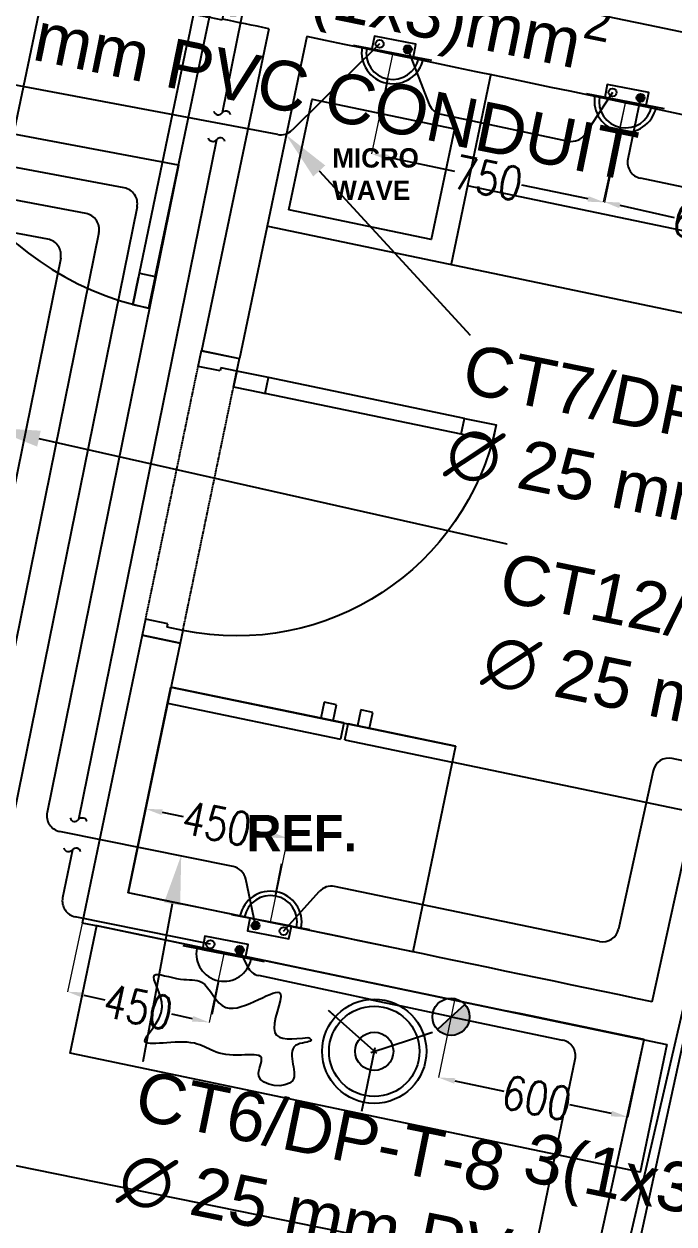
# Model space of a CAD drawing. Extents: x -678889171 to 586587, y -792238163 to 335485.
# Drawn here: x 64456 to 66468, y 28510 to 32226 of the extents above; entities that cross this region are included whole.
import ezdxf
from ezdxf import colors
from ezdxf.entities.mleader import LeaderData, LeaderLine
from ezdxf.math import Vec2, Vec3

# ---------------------------------------------------------------- set-up
doc = ezdxf.new("R2010")
doc.units = 0
doc.header["$MEASUREMENT"] = 0
doc.set_wipeout_variables(frame=1)
doc.linetypes.add('XR-Typ27 7th to11Th$0$XR-A-TYP-7-8-9-10$0$XR-A-TYP-2-3-4-6-7-8-9-10$0$HIDDEN', pattern=[0.375, 0.25, -0.125])
doc.layers.get('0').update_dxf_attribs({"color": 8})
doc.layers.get('Defpoints').update_dxf_attribs({"color": 252})
for name, color, linetype in [('1', 8, 'Continuous'), ('9TH-FURN$0$XR-A-TYP-7-8-9-10$0$I-EQPM', 252, 'Continuous'), ('9TH-FURN$0$XR-A-TYP-7-8-9-10$0$I-WIPEOUT', 252, 'Continuous'), ('9TH-FURN$0$XR-A-TYP-7-8-9-10$0$TYPICAL TYPES$0$XREF_1BR$0$I-FURN', 252, 'Continuous'), ('E-CUT-LINE', 1, 'Continuous'), ('E-POW-BLOCK', 4, 'Continuous'), ('E-TEXT', 3, 'Continuous'), ('loop line emped', 1, 'Continuous'), ('XR-A-9TH-FLOOR$0$A-WALL', 252, 'Continuous'), ('XR-Typ27 7th to11Th$0$XR-A-CORE$0$A-WALL', 252, 'Continuous'), ('XR-Typ27 7th to11Th$0$XR-A-TYP-7-8-9-10$0$A-ANNO-NOTE', 252, 'Continuous'), ('XR-Typ27 7th to11Th$0$XR-A-TYP-7-8-9-10$0$A-EQPM', 252, 'Continuous'), ('XR-Typ27 7th to11Th$0$XR-A-TYP-7-8-9-10$0$A-WALL', 252, 'Continuous'), ('XR-Typ27 7th to11Th$0$XR-A-TYP-7-8-9-10$0$XR-A-TYP-2-3-4-6-7-8-9-10$0$A-DOOR', 252, 'Continuous'), ('XR-Typ27 7th to11Th$0$XR-A-TYP-7-8-9-10$0$XR-A-TYP-2-3-4-6-7-8-9-10$0$A-FLOR-OVHD', 252, 'XR-Typ27 7th to11Th$0$XR-A-TYP-7-8-9-10$0$XR-A-TYP-2-3-4-6-7-8-9-10$0$HIDDEN')]:
    doc.layers.add(name, color=color, linetype=linetype)
doc.styles.get("Standard").update_dxf_attribs({"font": 'arial.ttf'})
doc.styles.add('Work$0$E-M.MODUL', font='romans.shx', dxfattribs={"width": 0.8})
doc.styles.add('XR-Typ27 7th to11Th$0$XR-A-TYP-7-8-9-10$0$TYPICAL TYPES$0$XREF_1BR$0$KZT', font='')
doc.styles.get('XR-Typ27 7th to11Th$0$XR-A-TYP-7-8-9-10$0$TYPICAL TYPES$0$XREF_1BR$0$KZT').set_extended_font_data('AvantGarde LT Medium', bold=True)
doc.dimstyles.new('Work$0$S-DIM', dxfattribs={"dimscale": 500, "dimtxt": 0.2065, "dimasz": 0.104, "dimexe": 0, "dimexo": 0, "dimgap": 0, "dimtad": 0, "dimdec": 0, "dimzin": 0, "dimdsep": 46, "dimtxsty": 'Work$0$E-M.MODUL', "dimcen": 0.25, "dimclrd": 5, "dimclre": 5, "dimclrt": 1, "dimadec": 0, "dimazin": 0, "dimtfac": 1, "dimtdec": 0, "dimtofl": 0, "dimtmove": 0, "dimatfit": 3, "dimfxl": 1, "dimtolj": 1, "dimtzin": 0, "dimlwe": 13, "dimarcsym": 0})

# ---------------------------------------------------------------- blocks, each defined once
blk = doc.blocks.new('POWER OUTLET')
h = blk.add_hatch(color=3)
h.dxf.hatch_style = 1
h.paths.add_polyline_path([(-33.35452180699924, 31.98717332019851), (-34.06205133726363, 32.74224302445008, 0.207370734747003), (-34.38928182481724, 31.98717332019851, 0.6487759016068458), (-32.66350035819608, 31.21696708043626)])
at = {"color": 3}
for points in [[(-33.35452180699924, 31.98717332019851), (-34.06205133726363, 32.74224302445008)], [(-33.35452180699924, 31.98717332019851), (-32.66350035819608, 31.21696708043626)]]:
    blk.add_lwpolyline(points, dxfattribs=at)
blk.add_circle((-33.35452180699924, 31.98717332019851), 1.034760017818, dxfattribs=at)
blk = doc.blocks.new('SO1 WP')
at = {"layer": 'E-POW-BLOCK'}
h = blk.add_hatch(color=3, dxfattribs=at)
h.dxf.hatch_style = 1
edge = h.paths.add_edge_path()
edge.add_arc((-0.1064295025979398, -0.0481463273482458), 0.03025259035537483, 0, 360)
at = {"layer": 'E-POW-BLOCK', "color": 3}
for p, q in [((1.4210854715202e-14, 0.2000001000000591), (0, 0.4500002250000605)), ((-0.3000001499999954, 7.105427357601002e-14), (0.3000001499999954, 1.598721155460225e-14))]:
    blk.add_line(p, q, dxfattribs=at)
blk.add_lwpolyline([(0.1593095883453804, 4.352074256530614e-14), (-0.1593095883453804, 4.352074256530614e-14), (-0.1593095883453804, -0.09876317676643558), (0.1593095883453804, -0.09876317676643558)], close=True, dxfattribs=at)
for centre in [(-0.1064295025979398, -0.0481463273482458), (0.1096454942411166, -0.0481463273482458)]:
    blk.add_circle(centre, 0.03025259035537483, dxfattribs=at)
for centre, radius, start, end in [((0, -0.002806461197749854), 0.2353418572437975, 0.6832706906615592, 179.3167293093385), ((0, 1.598721155460225e-14), 0.2000001000000002, 0, 180)]:
    blk.add_arc(centre, radius, start, end, dxfattribs=at)
blk = doc.blocks.new('SO1')
at = {"layer": 'E-POW-BLOCK'}
h = blk.add_hatch(color=3, dxfattribs=at)
h.dxf.hatch_style = 1
edge = h.paths.add_edge_path()
edge.add_arc((-0.1064295025979398, -0.04814632734824666), 0.03025259035537483, 0, 360)
at = {"layer": 'E-POW-BLOCK', "color": 3}
for p, q in [((1.42e-14, 0.2000001000000597), (0, 0.4500002250000599)), ((-0.3000001499999971, 7.11e-14), (0.3000001499999971, 1.42e-14))]:
    blk.add_line(p, q, dxfattribs=at)
blk.add_lwpolyline([(0.1593095883453804, 4.265338082731773e-14), (-0.1593095883453804, 4.265338082731773e-14), (-0.1593095883453804, -0.09876317676643645), (0.1593095883453804, -0.09876317676643645)], close=True, dxfattribs=at)
for centre in [(-0.1064295025979398, -0.04814632734824666), (0.1096454942411166, -0.04814632734824666)]:
    blk.add_circle(centre, 0.03025259035537483, dxfattribs=at)
blk.add_arc((0, 1.42e-14), 0.2000001000000001, 0, 179.9999999999979, dxfattribs=at)
blk = doc.blocks.new('*D3209')
at = {"layer": '1', "color": 5, "lineweight": 13, "transparency": 16777216}
for p, q in [((66317.88284339165, 31985.99446648142), (66249.08406779877, 31675.51116638602)), ((66960.65590147229, 31843.56490789825), (66891.85712587941, 31533.08160780284))]:
    blk.add_line(p, q, dxfattribs=at)
at = {"layer": '1', "color": 5, "lineweight": -2, "transparency": 16777216}
for p, q in [((66299.85262481796, 31664.26156114006), (66468.70567517309, 31626.84607658426)), ((66841.08856886023, 31544.33121304881), (66672.2355185051, 31581.74669760461))]:
    blk.add_line(p, q, dxfattribs=at)
at = {"layer": '1', "color": 5, "transparency": 16777216}
for points in [[(66301.72755902562, 31672.72298730993), (66297.9776906103, 31655.8001349702), (66249.08406779877, 31675.51116638602)], [(66842.96350306789, 31552.79263921867), (66839.21363465258, 31535.86978687895), (66891.85712587941, 31533.08160780284)]]:
    blk.add_solid(points, dxfattribs=at)
at = {"layer": 'Defpoints', "color": 0, "transparency": 16777216}
for p in [(66317.88284339165, 31985.99446648142, 4.235756298781094e-06), (66960.65590147229, 31843.56490789825), (66891.85712587941, 31533.08160780284)]:
    blk.add_point(p, dxfattribs=at)
at = {"layer": '1', "color": 1, "transparency": 16777216, "insert": (66570.47059683909, 31604.29638709444), "char_height": 103.25, "attachment_point": 5, "rotation": 347.505930331485, "style": 'Work$0$E-M.MODUL'}
blk.add_mtext('\\A1;650', dxfattribs=at)
blk = doc.blocks.new('*D3210')
at = {"layer": '1', "color": 5, "lineweight": 13, "transparency": 16777216}
for p, q in [((65597.24251486515, 32136.0850527861), (65532.13672095034, 31823.48809470291)), ((66317.88284339166, 31985.99446648145), (66252.77704947683, 31673.39750839826))]:
    blk.add_line(p, q, dxfattribs=at)
at = {"layer": '1', "color": 5, "lineweight": -2, "transparency": 16777216}
for p, q in [((65583.04430660309, 31812.8853722691), (65788.48793143817, 31770.09682313656)), ((66201.86946382408, 31684.00023083207), (65996.425838989, 31726.78877996461))]:
    blk.add_line(p, q, dxfattribs=at)
at = {"layer": '1', "color": 5, "transparency": 16777216}
for points in [[(65584.81142700872, 31821.36996987789), (65581.27718619745, 31804.40077466031), (65532.13672095034, 31823.48809470291)], [(66203.63658422972, 31692.48482844086), (66200.10234341846, 31675.51563322328), (66252.77704947683, 31673.39750839826)]]:
    blk.add_solid(points, dxfattribs=at)
at = {"layer": 'Defpoints', "color": 0, "transparency": 16777216}
for p in [(65597.24251486515, 32136.0850527861, 4.235756298786664e-06), (66317.88284339166, 31985.99446648145), (66252.77704947683, 31673.39750839826)]:
    blk.add_point(p, dxfattribs=at)
at = {"layer": '1', "color": 1, "transparency": 16777216, "insert": (65892.45688521359, 31748.44280155058), "char_height": 103.25, "attachment_point": 5, "rotation": 348.2349736239125, "style": 'Work$0$E-M.MODUL'}
blk.add_mtext('\\A1;750', dxfattribs=at)
blk = doc.blocks.new('*D3214')
at = {"layer": '1', "color": 5, "lineweight": 13, "transparency": 16777216}
for p, q in [((64778.75469965077, 29536.37836086681), (64832.46103805449, 29795.63828138332)), ((65219.38517095302, 29445.10066103721), (65273.09150935675, 29704.36058155372))]:
    blk.add_line(p, q, dxfattribs=at)
at = {"layer": '1', "color": 5, "lineweight": -2, "transparency": 16777216}
for p, q in [((64883.37999270512, 29785.09029307806), (64948.78410093838, 29771.54166912271)), ((65222.17255470612, 29714.90856985898), (65156.76844647284, 29728.45719381432))]:
    blk.add_line(p, q, dxfattribs=at)
at = {"layer": '1', "color": 5, "transparency": 16777216}
for points in [[(64885.13799075599, 29793.57678551983), (64881.62199465423, 29776.60380063629), (64832.46103805449, 29795.63828138332)], [(65223.930552757, 29723.39506230075), (65220.41455665524, 29706.42207741721), (65273.09150935675, 29704.36058155372)]]:
    blk.add_solid(points, dxfattribs=at)
at = {"layer": 'Defpoints', "color": 0, "transparency": 16777216}
for p in [(64832.46103805449, 29795.63828138332), (64778.75469965077, 29536.37836086681, 5.49948062883894e-05), (65219.38517095302, 29445.10066103721, 8.736677958560617e-05)]:
    blk.add_point(p, dxfattribs=at)
at = {"layer": '1', "color": 1, "transparency": 16777216, "insert": (65052.77627370562, 29749.99943146852), "char_height": 103.25, "attachment_point": 5, "rotation": 348.29656924033867, "style": 'Work$0$E-M.MODUL'}
blk.add_mtext('\\A1;450', dxfattribs=at)
blk = doc.blocks.new('*D3215')
at = {"layer": '1', "color": 5, "lineweight": 13, "transparency": 16777216}
for p, q in [((64636.50796746448, 29442.01668063891), (64590.47679008477, 29229.42913668707)), ((65074.96735681748, 29347.07790130159), (65028.93617943777, 29134.49035734975))]:
    blk.add_line(p, q, dxfattribs=at)
at = {"layer": '1', "color": 5, "lineweight": -2, "transparency": 16777216}
for p, q in [((64641.29905030924, 29218.42468914634), (64705.91179176438, 29204.43421488043)), ((64978.1139192133, 29145.49480489047), (64913.50117775816, 29159.48527915638))]:
    blk.add_line(p, q, dxfattribs=at)
at = {"layer": '1', "color": 5, "transparency": 16777216}
for points in [[(64643.13312489936, 29226.89506585042), (64639.46497571911, 29209.95431244226), (64590.47679008477, 29229.42913668707)], [(64979.94799380342, 29153.96518159455), (64976.27984462318, 29137.0244281864), (65028.93617943777, 29134.49035734975)]]:
    blk.add_solid(points, dxfattribs=at)
at = {"layer": 'Defpoints', "color": 0, "transparency": 16777216}
for p in [(64636.50796746448, 29442.01668063891), (65074.96735681748, 29347.07790130159, 8.736677959366462e-05), (64590.47679008477, 29229.42913668707)]:
    blk.add_point(p, dxfattribs=at)
at = {"layer": '1', "color": 1, "transparency": 16777216, "insert": (64809.70648476127, 29181.95974701841), "char_height": 103.25, "attachment_point": 5, "rotation": 347.7824607294044, "style": 'Work$0$E-M.MODUL'}
blk.add_mtext('\\A1;450', dxfattribs=at)
blk = doc.blocks.new('*D3216')
at = {"layer": '1', "color": 5, "lineweight": 13, "transparency": 16777216}
for p, q in [((65788.51519692333, 29203.36594363296), (65738.4989876193, 28963.65368152526)), ((66375.01784281203, 29080.99156513349), (66325.00163350801, 28841.27930302579))]:
    blk.add_line(p, q, dxfattribs=at)
at = {"layer": '1', "color": 5, "lineweight": -2, "transparency": 16777216}
for p, q in [((65789.40273812371, 28953.03256178277), (65941.15104744237, 28921.37012143167)), ((66274.09788300359, 28851.90042276827), (66145.22287799019, 28878.79032472044))]:
    blk.add_line(p, q, dxfattribs=at)
at = {"layer": '1', "color": 5, "transparency": 16777216}
for points in [[(65791.17292474746, 28961.51652020017), (65787.63255149996, 28944.54860336537), (65738.4989876193, 28963.65368152526)], [(66275.86806962734, 28860.38438118567), (66272.32769637984, 28843.41646435087), (66325.00163350801, 28841.27930302579)]]:
    blk.add_solid(points, dxfattribs=at)
at = {"layer": 'Defpoints', "color": 0, "transparency": 16777216}
for p in [(65788.51519692333, 29203.36594363296, -8.450239985238403e-07), (66375.01784281203, 29080.99156513349, -8.450239985238403e-07), (65738.4989876193, 28963.65368152526)]:
    blk.add_point(p, dxfattribs=at)
at = {"layer": '1', "color": 1, "transparency": 16777216, "insert": (66043.18696271628, 28900.08022307605), "char_height": 103.25, "attachment_point": 5, "rotation": 348.21426692915605, "style": 'Work$0$E-M.MODUL'}
blk.add_mtext('\\A1;600', dxfattribs=at)
blk = doc.blocks.new('*D3290')
at = {"layer": '1', "color": 5, "lineweight": 13, "transparency": 16777216}
for p, q in [((64407.81806283946, 32376.31609233573), (64520.49686341049, 32352.80603544992)), ((63959.36023258291, 30226.95121987177), (64072.03903315394, 30203.44116298596))]:
    blk.add_line(p, q, dxfattribs=at)
at = {"layer": '1', "color": 5, "lineweight": -2, "transparency": 16777216}
for p, q in [((64509.87595596911, 32301.90224064912), (64234.05133087054, 30979.93232475255)), ((64082.65994059532, 30254.34495778676), (64174.60148229482, 30695.00159641885))]:
    blk.add_line(p, q, dxfattribs=at)
at = {"layer": '1', "color": 5, "transparency": 16777216}
for points in [[(64501.39199016898, 32303.67239188935), (64518.35992176924, 32300.13208940889), (64520.49686341049, 32352.80603544992)], [(64074.17597479519, 30256.11510902699), (64091.14390639545, 30252.57480654653), (64072.03903315394, 30203.44116298596)]]:
    blk.add_solid(points, dxfattribs=at)
at = {"layer": 'Defpoints', "color": 0, "transparency": 16777216}
for p in [(64407.81806283946, 32376.31609233573, -1.333744326774513e-09), (64520.49686341049, 32352.80603544992), (63959.36023258291, 30226.95121987177)]:
    blk.add_point(p, dxfattribs=at)
at = {"layer": '1', "color": 1, "transparency": 16777216, "insert": (64204.32640658268, 30837.46696058571), "char_height": 103.25, "attachment_point": 5, "rotation": 78.2145058889996, "style": 'Work$0$E-M.MODUL'}
blk.add_mtext('\\A1;2196', dxfattribs=at)
blk = doc.blocks.new('CW_0.000')
blk.add_lwpolyline([(0, -25.98557292037257, 0.66), (0, 0, -0.66), (0, 25.98557292037257, 0.97)], format="xyb")
blk = doc.blocks.new('*D3307')
at = {"layer": '1', "color": 5, "lineweight": 13, "transparency": 16777216}
for p, q in [((65120.33682887237, 32485.68442725734), (65152.4893449503, 32639.37665279568)), ((68861.2603340189, 31703.08073520834), (68893.41285009682, 31856.77296074668))]:
    blk.add_line(p, q, dxfattribs=at)
at = {"layer": '1', "color": 5, "lineweight": -2, "transparency": 16777216}
for p, q in [((65203.3874947509, 32628.72872591409), (66880.50153212009, 32277.87535085131)), ((68842.51470029622, 31867.42088762826), (67165.40066292704, 32218.27426269104))]:
    blk.add_line(p, q, dxfattribs=at)
at = {"layer": '1', "color": 5, "transparency": 16777216}
for points in [[(65205.16214923116, 32637.21175088085), (65201.61284027063, 32620.24570094732), (65152.4893449503, 32639.37665279568)], [(68844.28935477648, 31875.90391259503), (68840.74004581595, 31858.9378626615), (68893.41285009682, 31856.77296074668)]]:
    blk.add_solid(points, dxfattribs=at)
at = {"layer": 'Defpoints', "color": 0, "transparency": 16777216}
for p in [(65152.4893449503, 32639.37665279568), (65120.33682887237, 32485.68442725734), (68861.2603340189, 31703.08073520834, 0.000789818988207648)]:
    blk.add_point(p, dxfattribs=at)
at = {"layer": '1', "color": 1, "transparency": 16777216, "insert": (67022.95109752356, 32248.07480677118), "char_height": 103.25, "attachment_point": 5, "rotation": 348.1840919345609, "style": 'Work$0$E-M.MODUL'}
blk.add_mtext('\\A1;3822', dxfattribs=at)
blk = doc.blocks.new('9TH-FURN$0$XR-A-TYP-7-8-9-10$0$1X-LAMP1')
blk.add_wipeout([(1.0000000000000002, 2.220446049250313e-16), (0.992114701314478, -0.12533323356430426), (0.9685831611286312, -0.24868988716485507), (0.929776485888251, -0.36812455268467925), (0.8763066800438628, -0.48175367410171654), (0.809016994374947, -0.5877852522924738), (0.7289686274214108, -0.6845471059286894), (0.6374239897486889, -0.7705132427757897), (0.5358267949789962, -0.8443279255020153), (0.42577929156507205, -0.9048270524660196), (0.3090169943749466, -0.9510565162951536), (0.18738131458572363, -0.9822872507286884), (0.06279051952931217, -0.9980267284282713), (-0.06279051952931387, -0.9980267284282711), (-0.18738131458572527, -0.9822872507286882), (-0.3090169943749482, -0.951056516295153), (-0.42577929156507277, -0.9048270524660189), (-0.535826794978997, -0.8443279255020144), (-0.63742398974869, -0.7705132427757886), (-0.728968627421412, -0.6845471059286878), (-0.8090169943749476, -0.5877852522924725), (-0.8763066800438634, -0.48175367410171477), (-0.9297764858882513, -0.36812455268467703), (-0.968583161128631, -0.24868988716485374), (-0.9921147013144775, -0.1253332335643036), (-0.9999999999999998, 4.440892098500626e-16), (-0.9921147013144775, 0.1253332335643047), (-0.9685831611286306, 0.24868988716485596), (-0.929776485888251, 0.3681245526846788), (-0.8763066800438631, 0.48175367410171566), (-0.809016994374947, 0.5877852522924738), (-0.7289686274214108, 0.6845471059286896), (-0.6374239897486892, 0.7705132427757899), (-0.5358267949789962, 0.8443279255020153), (-0.42577929156507216, 0.90482705246602), (-0.30901699437494695, 0.9510565162951541), (-0.18738131458572416, 0.9822872507286893), (-0.06279051952931296, 0.9980267284282718), (0.06279051952931375, 0.9980267284282718), (0.18738131458572516, 0.9822872507286888), (0.30901699437494784, 0.9510565162951541), (0.42577929156507305, 0.90482705246602), (0.535826794978997, 0.8443279255020153), (0.63742398974869, 0.7705132427757895), (0.7289686274214118, 0.6845471059286887), (0.8090169943749477, 0.5877852522924734), (0.8763066800438638, 0.48175367410171566), (0.9297764858882516, 0.36812455268467836), (0.9685831611286314, 0.24868988716485507), (0.992114701314478, 0.1253332335643047)]).dxf.layer = '9TH-FURN$0$XR-A-TYP-7-8-9-10$0$I-WIPEOUT'
for radius in [0.9999999999999998, 0.8666666666666666, 0.8666666666666666]:
    blk.add_circle((0, 0), radius)
at = {"layer": '9TH-FURN$0$XR-A-TYP-7-8-9-10$0$I-EQPM'}
for p, q in [((0.0333333335090202, -0.0577350272233446), (-0.5900208757140746, 1.021946134262933)), ((0.0333333335090202, -0.0577350272233446), (-0.5900208757140746, 1.021946134262933)), ((0.0333333335090202, 0.0577350272233304), (-0.590020875714174, -1.021946134263031)), ((0.0333333335090202, 0.0577350272233304), (-0.590020875714174, -1.021946134263031)), ((-0.0666666670180405, 0), (1.180041751428106, 0)), ((-0.0666666670180405, 0), (1.180041751428106, 0))]:
    blk.add_line(p, q, dxfattribs=at)
at = {"layer": '9TH-FURN$0$XR-A-TYP-7-8-9-10$0$I-EQPM', "const_width": 0.0333333333333333}
for points in [[(-0.4809644977131457, 0.8330549466758299), (-0.5824066106765571, 1.008757840355484)], [(-0.4809644977131457, 0.8330549466758299), (-0.5824066106765571, 1.008757840355484)], [(0.9619289954262626, 0), (1.164813221353014, 0)], [(0.9619289954262626, 0), (1.164813221353014, 0)], [(-0.4809644977130462, -0.8330549466761283), (-0.5824066106764719, -1.008757840355783)], [(-0.4809644977130462, -0.8330549466761283), (-0.5824066106764719, -1.008757840355783)]]:
    blk.add_lwpolyline(points, dxfattribs=at)
at = {"layer": '9TH-FURN$0$XR-A-TYP-7-8-9-10$0$I-EQPM'}
blk.add_circle((0, 0), 0.3666666666666666, dxfattribs=at)
blk.add_circle((0, 0), 0.3666666666666666, dxfattribs=at)
blk = doc.blocks.new('XR-Typ27 7th to11Th$0$XR-A-TYP-7-8-9-10$0$A$C30F165C2')
at = {"layer": 'XR-Typ27 7th to11Th$0$XR-A-TYP-7-8-9-10$0$A-EQPM'}
for p, q in [((0, 0), (900.0000000000146, 0)), ((0, -650.7999999999884), (0, 0)), ((900.0000000000146, 0), (899.9999999999927, -650.7999999999956)), ((338.9750000000058, -600.0000000000073), (0, -600.0000000000073)), ((0, -650.7999999999884), (0, -600.0000000000073)), ((338.9750000000058, -600.0000000000073), (338.9750000000058, -650.7999999999884)), ((899.9999999999927, -600), (352.9749999999985, -600.0000000000073)), ((352.9749999999985, -650.7999999999956), (352.9749999999985, -600.0000000000073)), ((899.9999999999927, -600), (899.9999999999927, -650.7999999999956)), ((899.9999999999927, -650.7999999999956), (0, -650.7999999999884)), ((0, -650.7999999999884), (338.9750000000058, -650.7999999999884)), ((310.0567722904671, -650.7999999999956), (271.6234744505564, -650.7999999999956)), ((271.6234744505564, -650.7999999999956), (271.6234744505564, -701.0267485376462)), ((310.0567722904598, -701.0267485376389), (310.0567722904671, -650.7999999999956)), ((352.9749999999985, -650.7999999999956), (899.9999999999927, -650.7999999999956)), ((425.3566658101554, -650.7999999999884), (386.9233679702593, -650.7999999999956)), ((386.9233679702593, -650.7999999999956), (386.9233679702593, -701.0267485376462)), ((425.3566658101554, -701.0267485376462), (425.3566658101554, -650.7999999999884)), ((271.6234744505564, -701.0267485376462), (310.0567722904598, -701.0267485376389)), ((386.9233679702593, -701.0267485376462), (425.3566658101554, -701.0267485376462))]:
    blk.add_line(p, q, dxfattribs=at)
blk = doc.blocks.new('*U1166')
for p, q in [((-199.9999999999498, 110.0000000002307), (-200.0000000000422, -139.9999999997693)), ((-149.9999999999634, 110.0000000002131), (-199.9999999999498, 110.0000000002307)), ((-150.0000000000428, -89.99999999980278), (-149.9999999999634, 110.0000000002131)), ((749.9999999996616, -90.0000000001192), (749.9999999997319, 109.9999999998967)), ((749.9999999997319, 109.9999999998967), (799.9999999997228, 109.9999999998791)), ((799.9999999997228, 109.9999999998791), (799.9999999996304, -140.0000000001208)), ((-160.0000000000558, -139.9999999997834), (-160.0000000000383, -89.99999999979926)), ((-160.0000000000383, -89.99999999979926), (-150.0000000000428, -89.99999999980278)), ((759.9999999996616, -90.00000000012272), (749.9999999996616, -90.0000000001192)), ((759.999999999644, -140.0000000001068), (759.9999999996616, -90.00000000012272)), ((-160.0000000000558, -139.9999999997834), (-200.0000000000422, -139.9999999997693)), ((759.999999999644, -140.0000000001068), (799.9999999996304, -140.0000000001208)), ((709.9999999993694, -959.99999999983), (709.9999999996315, -240.0000000000551)), ((759.9999999993512, -959.9999999998475), (759.9999999996134, -240.0000000000727))]:
    blk.add_line(p, q)
for points in [[(709.9999999996315, -240.0000000000551), (759.9999999996134, -240.0000000000727), (759.9999999996486, -140.0000000001068), (709.9999999996668, -140.0000000000892), (709.9999999996362, -227.0000000000579)], [(709.9999999993785, -959.99999999983), (759.9999999993603, -959.9999999998475), (759.9999999993252, -1059.999999999811), (709.9999999993433, -1059.999999999794), (709.9999999993739, -972.9999999998228), (709.9999999993433, -1059.999999999794)]]:
    blk.add_lwpolyline(points, close=True)
blk.add_arc((759.9999999996486, -140.0000000001068), 919.9999999997044, 179.9999999999801, 269.9999999999798)
at = {"layer": 'XR-Typ27 7th to11Th$0$XR-A-TYP-7-8-9-10$0$XR-A-TYP-2-3-4-6-7-8-9-10$0$A-FLOR-OVHD'}
for p, q in [((-159.9999999999679, 110.0000000002849), (759.9999999997365, 109.9999999999614)), ((-160.0000000000558, -139.9999999997834), (759.9999999996486, -140.0000000001068))]:
    blk.add_line(p, q, dxfattribs=at)
blk = doc.blocks.new('*U1168')
for p, q in [((0, -19.99999999990781), (-3.763034328585491e-11, -139.9999999998396)), ((49.99999999999091, -19.99999999992539), (0, -19.99999999990781)), ((49.99999999996624, -89.9999999998731), (49.99999999999091, -19.99999999992539)), ((849.9999999996706, -90.00000000015436), (849.9999999996862, -20.00000000020666)), ((849.9999999996862, -20.00000000020666), (899.9999999996726, -20.00000000022424)), ((899.9999999996726, -20.00000000022424), (899.999999999635, -140.000000000156)), ((39.99999999994873, -139.9999999998537), (39.99999999996624, -89.99999999986957)), ((39.99999999996624, -89.99999999986957), (49.99999999996624, -89.9999999998731)), ((859.9999999996661, -90.00000000015788), (849.9999999996706, -90.00000000015436)), ((859.9999999996486, -140.000000000142), (859.9999999996661, -90.00000000015788)), ((39.99999999994873, -139.9999999998537), (-3.763034328585491e-11, -139.9999999998396)), ((859.9999999996486, -140.000000000142), (899.999999999635, -140.000000000156)), ((39.99999999970009, -859.9999999995945), (39.99999999990905, -239.9999999998196)), ((89.9999999996819, -859.999999999612), (89.99999999989086, -239.9999999998371))]:
    blk.add_line(p, q)
for points in [[(89.99999999989086, -239.9999999998371), (39.99999999990905, -239.9999999998196), (39.99999999994418, -139.9999999998537), (89.99999999992599, -139.9999999998712), (89.99999999989541, -226.9999999998399)], [(89.99999999967281, -859.999999999612), (39.999999999691, -859.9999999995945), (39.99999999965587, -959.9999999995581), (89.99999999963768, -959.9999999995756), (89.99999999966826, -872.9999999996047), (89.99999999963768, -959.9999999995756)]]:
    blk.add_lwpolyline(points, close=True)
blk.add_arc((39.99999999994418, -139.9999999998537), 819.9999999997044, 269.9999999999804, 359.99999999998)
at = {"layer": 'XR-Typ27 7th to11Th$0$XR-A-TYP-7-8-9-10$0$XR-A-TYP-2-3-4-6-7-8-9-10$0$A-FLOR-OVHD'}
for p, q in [((849.9999999996953, -20.00000000020666), (49.99999999999091, -19.99999999992539)), ((859.9999999996486, -140.000000000142), (39.99999999994418, -139.9999999998537))]:
    blk.add_line(p, q, dxfattribs=at)
blk = doc.blocks.new('XR-Typ27 7th to11Th')
at = {"layer": 'XR-Typ27 7th to11Th$0$XR-A-CORE$0$A-WALL'}
for radius, start, end in [(600861.735798759, 77.86122921007077, 78.32617557313368), (600611.735798759, 78.31215293105723, 78.32621915009445), (600611.735798759, 77.93764345815403, 78.3007052668013)]:
    blk.add_arc((-53657.54187121046, -569469.5537313633), radius, start, end, dxfattribs=at)
at = {"layer": 'XR-Typ27 7th to11Th$0$XR-A-TYP-7-8-9-10$0$A-EQPM'}
for p, q in [((71085.33043502395, 17434.05172794544), (68012.12547128758, 18076.43846694265)), ((69329.10117752562, 16262.30671861849), (68582.02876713814, 16418.46597749206))]:
    blk.add_line(p, q, dxfattribs=at)
for points in [[(68701.49672280687, 18549.614663909), (68578.3375428954, 17960.41600824485)], [(71022.03520461789, 15905.67895395274), (71381.92442894056, 17627.40401993161), (68629.01116618418, 18202.84073647723)]]:
    blk.add_lwpolyline(points, dxfattribs=at)
at = {"layer": 'XR-Typ27 7th to11Th$0$XR-A-TYP-7-8-9-10$0$A-EQPM', "elevation": 4.497525128537017e-08}
blk.add_lwpolyline([(68076.69191597264, 18127.9470091816), (68148.30407005358, 18470.5425424097), (68588.78404134687, 18378.46977287708), (68517.17188726594, 18035.87423964893)], close=True, dxfattribs=at)
at = {"layer": 'XR-Typ27 7th to11Th$0$XR-A-TYP-7-8-9-10$0$A-WALL'}
for p, q in [((68131.64812205154, 18664.65746535267), (67923.88413575331, 17667.92224225754)), ((67622.63692747545, 16810.76570904678), (67436.94261651374, 15919.90069502963)), ((67740.11201184696, 16786.27888500017), (67622.63692747545, 16810.76570904678)), ((67740.11201184696, 16786.27888500017), (67578.95585071726, 16013.13518985772)), ((69201.06105532392, 15676.11615915736, -8.090632589753677e-07), (69329.10117752562, 16262.30671861849)), ((69165.08994145393, 14949.09957841852), (69420.95780012217, 16120.50835749289)), ((69022.02094740677, 14856.43855169088), (69175.45249186123, 15558.8755795242, -8.450239985238403e-07))]:
    blk.add_line(p, q, dxfattribs=at)
blk.add_lwpolyline([(68014.1368100493, 18688.97913718455), (67806.28807931092, 17691.82870503723), (67923.7631636823, 17667.34188098997)], dxfattribs=at)
for centre, radius, start, end in [((-58054.45923305434, -592744.8320237035, -8.090632589753677e-07), 621586.6935766863, 78.18648717121678, 78.3392005085654), ((-58060.48107127726, -592777.053711256, -8.450239985238403e-07), 621499.4655313556, 78.18664999708629, 78.35034189431629)]:
    blk.add_arc(centre, radius, start, end, dxfattribs=at)
at = {"layer": 'XR-Typ27 7th to11Th$0$XR-A-TYP-7-8-9-10$0$A-EQPM', "rotation": 168.2965692403441}
blk.add_blockref('XR-Typ27 7th to11Th$0$XR-A-TYP-7-8-9-10$0$A$C30F165C2', (68460.24544921122, 15830.5738540587, -2.185411851918923e-08), dxfattribs=at)
at = {"layer": 'XR-Typ27 7th to11Th$0$XR-A-TYP-7-8-9-10$0$XR-A-TYP-2-3-4-6-7-8-9-10$0$A-DOOR', "extrusion": (1.043476122816396e-12, 5.182911164383523e-12, -1), "xscale": -0.9999999999999997, "zscale": -0.9999999999999997, "rotation": 11.78549411097916}
blk.add_blockref('*U1166', (-67114.87729730258, 19016.6974542814, 1.691835955165142e-07), dxfattribs=at)
at = {"layer": 'XR-Typ27 7th to11Th$0$XR-A-TYP-7-8-9-10$0$XR-A-TYP-2-3-4-6-7-8-9-10$0$A-DOOR', "extrusion": (2.809508158200913e-11, 1.468535327735886e-10, -1), "zscale": -0.9999999999999996, "rotation": 281.7318384405383}
blk.add_blockref('*U1168', (-67786.24518491633, 17696.59022362898, 4.655025363441204e-06), dxfattribs=at)
at = {"layer": 'XR-Typ27 7th to11Th$0$XR-A-TYP-7-8-9-10$0$A-ANNO-NOTE', "style": 'XR-Typ27 7th to11Th$0$XR-A-TYP-7-8-9-10$0$TYPICAL TYPES$0$XREF_1BR$0$KZT'}
for s, insert, char_height, width, attachment_point in [('MICRO\\PWAVE', (68211.09093868341, 18238.94249914799, 4.497525128537017e-08), 60.00000000000021, 1932.75428741522, 4), ('REF.', (68116.12847992727, 16198.14553624473), 112.5000000000004, 1932.754287415221, 5)]:
    blk.add_mtext(s, dxfattribs=dict(at, insert=insert, char_height=char_height, width=width, attachment_point=attachment_point))

msp = doc.modelspace()

# ---------------------------------------------------------------- linework, layer by layer
at = {"layer": '9TH-FURN$0$XR-A-TYP-7-8-9-10$0$TYPICAL TYPES$0$XREF_1BR$0$I-FURN'}
msp.add_lwpolyline([(66446.07155576217, 29066.12606220732), (66363.46546087864, 28670.93505744384), (64599.00387256806, 29039.10410085709), (64681.60996745159, 29434.29510562051)], close=True, dxfattribs=at)
msp.add_spline([(65335.01578803419, 29087.95445081986), (65232.53891822402, 29102.90656109943), (65250.09271909043, 29223.21456661993), (65080.82002846658, 29180.40320329167), (65005.72399146484, 29258.86971661718), (64940.69066059186, 29268.35854601699), (64859.89138833735, 29280.14773933931), (64883.60483661816, 29182.01822076735), (64830.25134960758, 29077.00461550629), (64984.14286406444, 29069.57685653876), (65041.11755271105, 29046.23772412026), (65129.7996611048, 29033.29836846874), (65190.89197756273, 29024.38456133736), (65182.83450644622, 28969.16129163373), (65287.28228711848, 28953.92161132385), (65303.68503850454, 29066.3407004622), (65344.25637046786, 29080.98257806755), (65335.01578803419, 29087.95445081986)], degree=3, dxfattribs=at)

# ---------------------------------------------------------------- next in the draw order: block references
at = {"layer": '9TH-FURN$0$XR-A-TYP-7-8-9-10$0$I-EQPM', "xscale": 161.2800000000001, "yscale": 161.2800000000001, "zscale": 161.2800000000001, "rotation": 258.1935553142245}
msp.add_blockref('9TH-FURN$0$XR-A-TYP-7-8-9-10$0$1X-LAMP1', (65540.07390483753, 29044.79657417785), dxfattribs=at)

# ---------------------------------------------------------------- next in the draw order: block references
at = {"layer": 'XR-A-9TH-FLOOR$0$A-WALL'}
msp.add_blockref('XR-Typ27 7th to11Th', (-2800.434649049275, 13522.11598560929), dxfattribs=at)

# ---------------------------------------------------------------- next in the draw order: linework, layer by layer
at = {"layer": '1', "color": 4}
for p, q in [((65173.51218103254, 32464.13576049008, 0.0001813791498998935), (65069.26273443128, 31950.65082394064, 0.0001502220922936982)), ((65643.86133779646, 32147.1618200075, 4.235756298799631e-06), (65710.5514166374, 31976.75962377176, 5.44701264803063e-07)), ((66277.48892507944, 32013.94561004764, 4.235756298794427e-06), (66192.52908826558, 31884.70239912139, 1.495445012305013e-06)), ((66364.5016663229, 31997.07123370284, 4.235756298803101e-06), (66324.96503749778, 31807.24127909486, -2.794259260637671e-06)), ((65746.81870392579, 31946.05329102444), (66140.45422018369, 31863.23884980602)), ((65052.33218470818, 31867.25870500156, 0.0001451620547565747), (64624.94561599733, 29762.14858431252, 1.74289264228709e-05)), ((66873.95018521199, 31641.82905155499, -6.526584064169352e-05), (66363.71971366982, 31748.09675208854, -9.91698311935893e-06)), ((67382.38273907438, 29757.60301381825, 5.150039587495381e-09), (66462.48425043703, 29951.70352000786, 9.61742672609886e-09)), ((66403.31315141139, 29913.45053612612, 1.339053112648443e-07), (66296.30288194036, 29423.53840037739, -5.422739665536221e-07)), ((64605.86158913755, 29668.14942517347, 1.172527864712485e-05), (64575.81348772722, 29520.14626593246, 2.744795228548647e-06)), ((65259.77908926524, 29417.149517471, 8.736677958560979e-05), (65370.15606497836, 29539.6027859649, 4.281817655343856e-05)), ((66237.31229793155, 29385.24767503875, -5.422739665569831e-07), (65417.43756615088, 29555.0867682003, 3.133135101284629e-05)), ((65032.94162974911, 29376.31850901551, 8.736677959366584e-05), (64614.86561086457, 29461.19771481823, 3.22436670430748e-05)), ((65123.58575729615, 29358.49759995036, 8.736677959367278e-05), (65148.16040574454, 29306.82707686852, 5.682755406097306e-05)), ((65777.74903312224, 29151.64236527943, 8.625896714796466e-05), (65182.81460328461, 29279.41686716192, 4.533941816209364e-05)), ((65777.74903312224, 29151.64236527942, 8.625896714795772e-05), (66123.20254262406, 29079.56072350292, 1.070493151793944e-05)), ((66038.6984439751, 28429.78477353624), (66161.93544548677, 29020.40193518003))]:
    msp.add_line(p, q, dxfattribs=at)
at = {"layer": '1', "color": 4, "extrusion": (-4.965970809907908e-09, -2.360436724223052e-08, 0.9999999999999997)}
msp.add_arc((65757.1125394353, 31994.98218791063, -0.001080563156349209), 50, 201.3738176153401, 258.1191743628237, dxfattribs=at)
at = {"layer": '1', "color": 4, "extrusion": (-4.963519655356087e-09, -2.359271635775768e-08, 0.9999999999999997)}
msp.add_arc((66150.7480556932, 31912.16774669223, -0.001079299214009017), 50, 258.1191743628237, 326.6805200760651, dxfattribs=at)
at = {"layer": '1', "color": 4, "extrusion": (9.657582601616872e-08, -5.71474516154633e-08, 0.9999999999999938)}
msp.add_arc((66373.9146390866, 31797.04635367804, 0.004584891242710784), 50, 168.2349736237359, 258.2349736243568, dxfattribs=at)
at = {"layer": '1', "color": 4}
for centre, start, end in [((66452.16143897283, 29902.78072814686, -9.39961429864128e-05), 78.08524137856037, 167.6785494932177), ((66247.45459437891, 29434.20820835665, 0.0002980275957165014), 258.2965692397528, 347.6785494932176)]:
    msp.add_arc(centre, 50, start, end, dxfattribs=at)
at = {"layer": '1', "color": 4, "extrusion": (9.947652480336822e-08, 2.925396219877624e-07, 0.9999999999999523)}
msp.add_arc((65407.29526970314, 29506.12623487923, 0.01518711836042612), 50, 78.29656923975169, 137.9691208570612, dxfattribs=at)
at = {"layer": '1', "color": 4, "extrusion": (-1.24441602711723e-07, 3.648788505936211e-08, 0.9999999999999917)}
msp.add_arc((64624.81382485252, 29510.19805194429, -0.006956045227710648), 50, 168.5236005269755, 258.5236005275946, dxfattribs=at)
at = {"layer": '1', "color": 4, "extrusion": (-2.179835804310822e-07, -6.947112831126177e-07, 0.9999999999997349)}
msp.add_arc((65193.31372578623, 29328.30212490914, -0.03450418515221268), 50, 205.4358940546518, 257.8786762240742, dxfattribs=at)
at = {"layer": '1', "color": 4, "extrusion": (2.09584770063746e-07, -4.373154100918903e-08, 0.9999999999999772)}
msp.add_arc((66112.98959989256, 29030.61487791077, 0.01259742712998327), 50, 348.2138834503145, 78.21388345124035, dxfattribs=at)
at = {"layer": 'loop line emped', "color": 3}
for p, q in [((65241.30961454203, 31883.5409643261, 3.941062114490995e-06), (63624.22810360711, 32187.67796880587, 0.0002520190003053972)), ((65556.84859655294, 32164.03619635231, 4.235756298803101e-06), (65285.62772480803, 31897.04719237956, 2.722306951426223e-07)), ((64934.33199132574, 31788.64667900875, 4.764026703718318e-05), (63547.36909074979, 32049.50349980182, 0.0002646813617661614)), ((64766.29545279618, 31718.49731684426, -2.382942523715403e-05), (63479.75192737629, 31960.46749046149, 0.000286547897126066)), ((64648.10986078749, 31638.97210229211, -1.192130916760625e-05), (63412.13476400284, 31871.4314811211, 0.000318752073357853)), ((64529.92426877868, 31559.44688774002, 1.190913253290571e-05), (63344.51760062922, 31782.39547178076, 0.0003509051968530463)), ((64934.33199132574, 31788.64667900873, -3.775298927093219e-09), (64527.46615801708, 29784.61228446894)), ((64806.05394043835, 31659.4106431921, -7.404069107819211e-09), (64222.20127910338, 28783.62034852976, -7.737932461015029e-08)), ((64687.86834842959, 31579.88542863999, -1.029858358314595e-08), (64068.69738522047, 28530.13338561208, -9.033910755842711e-08)), ((64569.68275642078, 31500.36021408787, -7.44824650567022e-09), (63815.418991624, 27785.20302107555, -1.090830738237347e-07)), ((65103.33175823421, 29616.67804764067), (64566.51828115442, 29725.66373335471)), ((65172.76634802183, 29434.02389381581, 8.736677958561673e-05), (65142.3007947928, 29578.02674906539, 1.593301568812711e-05)), ((66557.37536207089, 29446.07148054861, -1.844314065973862e-09), (66305.52102563009, 28359.25913058125, -3.875042099321441e-07)), ((66246.86359775401, 28321.54650723843, -4.028027767840879e-09), (64261.25340224072, 28724.67179741553, -7.561277606622393e-08))]:
    msp.add_line(p, q, dxfattribs=at)
at = {"layer": 'loop line emped', "color": 3, "extrusion": (1.264579356860233e-07, -1.433076141345033e-07, 0.9999999999999818)}
msp.add_arc((65250.55146402508, 31932.67942399065, 0.003685068211664909), 50, 259.3483713081288, 314.5495007111031, dxfattribs=at)
at = {"layer": 'loop line emped', "color": 3, "extrusion": (-4.603169885441301e-07, 9.343077764130882e-08, 0.9999999999998898)}
msp.add_arc((64757.05360330575, 31669.35885718323, -0.02687337163730124), 50, 348.5236005269766, 79.34837130812907, dxfattribs=at)
at = {"layer": 'loop line emped', "color": 3, "extrusion": (-2.301745675014873e-07, 4.670457339895057e-08, 0.9999999999999726)}
msp.add_arc((64638.86801130202, 31589.83364262909, -0.0134145873413442), 50, 348.5236005269757, 79.34837130812807, dxfattribs=at)
at = {"layer": 'loop line emped', "color": 3, "extrusion": (2.302209991944135e-07, -4.676760185053273e-08, 0.9999999999999725)}
msp.add_arc((64520.6824192934, 31510.30842807698, 0.01339209312896216), 50, 348.5236005269757, 79.34837130812807, dxfattribs=at)
at = {"layer": 'loop line emped', "color": 3}
msp.add_arc((64576.46649514287, 29774.66407048049, 1.559481930261694e-07), 50, 168.5236005269754, 258.5236005275944, dxfattribs=at)
at = {"layer": 'loop line emped', "color": 3, "extrusion": (1.052312645437292e-07, 5.183209212028477e-07, 0.9999999999998602)}
msp.add_arc((65093.38354424552, 29567.67771050739, 0.02220184977555021), 50, 11.94547613226817, 78.52360052759288, dxfattribs=at)

# ---------------------------------------------------------------- next in the draw order: block references
at = {"layer": 'E-CUT-LINE'}
for p, rotation in [((65069.26273443128, 31950.65082394064, 0.0001502220922936982), 258.523600526872), ((65052.33218470818, 31867.25870500156, 0.0001451620547565747), 78.52360052687197), ((64624.94561599739, 29762.14858431253, 1.742892642287156e-05), 258.523600526877), ((64605.86158913755, 29668.14942517347, 1.172527864712485e-05), 78.5236005268757)]:
    msp.add_blockref('CW_0.000', p, dxfattribs=dict(at, rotation=rotation))
at = {"layer": 'E-POW-BLOCK'}
for name, p, xscale, yscale, zscale, rotation in [('SO1 WP', (65597.24251486515, 32136.0850527861, 8.73667795877383e-05), 410.1995351285416, 410.1995351285416, 410.1995351285416, 169.0248664474272), ('SO1 WP', (65597.24251486515, 32136.0850527861, 4.235756292809848e-06), 410.1995351285416, 410.1995351285416, 410.1995351285416, 169.0248664474272), ('SO1 WP', (66317.88284339165, 31985.99446648144, 8.736677958773342e-05), 410.1995351285416, 410.1995351285416, 410.1995351285416, 169.0248664474272), ('SO1 WP', (66317.88284339165, 31985.99446648144, 4.235756292804969e-06), 410.1995351285416, 410.1995351285416, 410.1995351285416, 169.0248664474272), ('SO1 WP', (65219.38517095303, 29445.1006610372, 8.73667795913961e-05), 410.1995351285416, 410.1995351285416, 410.1995351285416, 349.0248664474275), ('SO1', (65074.96735681748, 29347.07790130161, 8.736677958790033e-05), 427.5336916951259, 427.5336916951259, 427.5336916951259, 168.8773360375948), ('POWER OUTLET', (67558.70807637429, 31008.73166328453, 8.625896714797767e-05), 55.67728743761145, 55.67728743761145, 55.67728743761145, 90.0000000004097)]:
    msp.add_blockref(name, p, dxfattribs=dict(at, xscale=xscale, yscale=yscale, zscale=zscale, rotation=rotation))

# ---------------------------------------------------------------- next in the draw order: dimensions: what is measured, and where the dimension line sits
at = {"layer": '1', "color": 4}
dim = msp.add_aligned_dim(p1=(68861.26033401888, 31703.08073520834, 0.000789818988207648), p2=(65120.33682887236, 32485.68442725734), distance=-157.01937613259776, dimstyle='Work$0$S-DIM', dxfattribs=at)
dim.commit()
dim.dimension.update_dxf_attribs({"geometry": '*D3307', "text_midpoint": (67022.95109752356, 32248.07480677118)})
dim = msp.add_linear_dim(base=(64520.49686341049, 32352.80603544992), p1=(63959.36023258293, 30226.95121987178), p2=(64407.81806283948, 32376.31609233574, -1.333744326774513e-09), angle=78.21450588899962, dimstyle='Work$0$S-DIM', dxfattribs=at)
dim.commit()
dim.dimension.update_dxf_attribs({"geometry": '*D3290', "text_midpoint": (64204.32640658268, 30837.46696058571), "dimtype": 161})
at = {"layer": '1', "color": 2}
for p1, p2, distance, text, picture, middle in [((65597.24251486515, 32136.08505278609, 4.235756298786664e-06), (66317.88284339165, 31985.99446648144), -319.3049053868986, '750', '*D3210', (65892.45688521359, 31748.44280155058)), ((66317.88284339165, 31985.99446648142, 4.235756298781094e-06), (66960.65590147229, 31843.56490789825), -318.014388292755, '650', '*D3209', (66570.47059683909, 31604.29638709444)), ((65074.96735681748, 29347.0779013016, 8.736677959366462e-05), (64636.50796746448, 29442.01668063892), 217.51398376757675, '450', '*D3215', (64809.70648476127, 29181.95974701841))]:
    dim = msp.add_aligned_dim(p1=p1, p2=p2, distance=distance, text=text, dimstyle='Work$0$S-DIM', dxfattribs=at)
    dim.commit()
    dim.dimension.update_dxf_attribs({"geometry": picture, "text_midpoint": middle})
dim = msp.add_aligned_dim(p1=(65219.38517095303, 29445.10066103722, 8.736677958560617e-05), p2=(64778.75469965077, 29536.37836086681, 5.49948062883894e-05), distance=-264.76419163278393, dimstyle='Work$0$S-DIM', dxfattribs=at)
dim.commit()
dim.dimension.update_dxf_attribs({"geometry": '*D3214', "text_midpoint": (65052.77627370562, 29749.99943146852)})
dim = msp.add_linear_dim(base=(65738.4989876193, 28963.65368152526), p1=(66375.01784281203, 29080.99156513349, -8.450239985238403e-07), p2=(65788.51519692331, 29203.36594363296, -8.450239985238403e-07), angle=168.21426692915603, text='600', dimstyle='Work$0$S-DIM', dxfattribs=at)
dim.commit()
dim.dimension.update_dxf_attribs({"geometry": '*D3216', "text_midpoint": (66043.18696271628, 28900.08022307605), "dimtype": 161})

# ---------------------------------------------------------------- next in the draw order: leaders
at = {"layer": 'E-TEXT', "color": 30}
ml = msp.add_multileader_mtext('Standard', dxfattribs=at)
ml.set_content('\\C30;CT2/DP-T-8 {\\A1;3(1x3)mm\\H0.7x;\\S2^ ;\\H1.42857x; \\P∅ 25 mm PVC CONDUIT}', color=3)
ml.set_leader_properties(color=30)
ml.build(insert=Vec2(0, 0))
ml.multileader.update_dxf_attribs({"text_right_attachment_type": 6, "dogleg_length": 0.2763936738358556, "arrow_head_size": 153.5520410199195, "scale": 2})
ctx = ml.context
ctx.base_point, ctx.scale, ctx.char_height, ctx.arrow_head_size, ctx.landing_gap_size, ctx.plane_origin, ctx.plane_x_axis, ctx.plane_y_axis = Vec3(64047.19086581612, 32646.60164468057, 2.466920142781611e-07), 2, 153.5520410199195, 153.5520410199195, 3.071040820398391, Vec3(62068.65578821403, 42853.30329614161, 4.561070665106695e-05), Vec3(0.9799151539646329, -0.1994148716381752, 1.067544118916412e-11), Vec3(0.1994148716381752, 0.9799151539646329, 4.726316308033554e-09)
ctx.right_attachment = 6
notes = []
notes.append((ctx, [(0, (1, 1, 0), (64046.64918111722, 32646.71187869854, 2.466861130293409e-07), (0.9799151539646329, -0.1994148716381752, 1.067544118916411e-11), 0.5527873476717117, [(1, [(63800.71067349767, 32494.13200353313, -6.940150817116538e-07)], 0, [])])]))
ctx.mtext.insert, ctx.mtext.text_direction, ctx.mtext.rotation, ctx.mtext.width, ctx.mtext.defined_height, ctx.mtext.flow_direction, ctx.mtext.extrusion = Vec3(64066.12667581101, 32724.25105076042, 6.241963605484454e-07), Vec3(0.9799151539646329, -0.1994148716381752, 1.067544118916329e-11), 6.082424544163219, 2517.586958115766, 582.9320752441894, 5, Vec3(-9.529587864844292e-10, -4.629260130937769e-09, 1)
ml = msp.add_multileader_mtext('Standard', dxfattribs=at)
ml.set_content('\\C30;CT7/DP-T-8 {\\A1;3(1x3)mm\\H0.7x;\\S2^ ;\\H1.42857x; \\P∅ 25 mm PVC CONDUIT}', color=3)
ml.set_leader_properties(color=30)
ml.build(insert=Vec2(0, 0))
ml.multileader.update_dxf_attribs({"text_right_attachment_type": 6, "dogleg_length": 0.2763936738358556, "arrow_head_size": 153.5520410199195, "scale": 2})
ctx = ml.context
ctx.base_point, ctx.scale, ctx.char_height, ctx.arrow_head_size, ctx.landing_gap_size, ctx.plane_origin, ctx.plane_x_axis, ctx.plane_y_axis = Vec3(65837.11211666524, 31262.07071377846, -1.450557668689145e-06), 2, 153.5520410199195, 153.5520410199195, 3.071040820398391, Vec3(63073.89270986718, 41996.9391651026, 4.561070665106695e-05), Vec3(0.9799151539646329, -0.1994148716381752, 1.067544118916412e-11), Vec3(0.1994148716381752, 0.9799151539646329, 4.726316308033554e-09)
ctx.right_attachment = 6
notes.append((ctx, [(0, (1, 1, 0), (65836.57043196633, 31262.18094779644, -1.450563569937965e-06), (0.9799151539646329, -0.1994148716381752, 1.067544118916411e-11), 0.5527873476717117, [(1, [(65266.09411755358, 31883.73725351546, 8.831418388758486e-07)], 0, [])])]))
ctx.mtext.insert, ctx.mtext.text_direction, ctx.mtext.rotation, ctx.mtext.width, ctx.mtext.defined_height, ctx.mtext.flow_direction, ctx.mtext.extrusion = Vec3(65856.04792666013, 31339.72011985831, -1.073053322418861e-06), Vec3(0.9799151539646329, -0.1994148716381752, 1.067544118916329e-11), 6.082424544163219, 3432.764865745392, 480.8903686127867, 5, Vec3(-9.529587864844292e-10, -4.629260130937769e-09, 1)
ml = msp.add_multileader_mtext('Standard', dxfattribs=at)
ml.set_content('\\C30;CT12/DP-T-8 {\\A1;3(1x3)mm\\H0.7x;\\S2^ ;\\H1.42857x; \\P∅ 25 mm PVC CONDUIT}', color=3)
ml.set_leader_properties(color=30)
ml.build(insert=Vec2(0, 0))
ml.multileader.update_dxf_attribs({"text_right_attachment_type": 6, "dogleg_length": 0.2763936738358556, "arrow_head_size": 153.5520410199195, "scale": 2})
ctx = ml.context
ctx.base_point, ctx.scale, ctx.char_height, ctx.arrow_head_size, ctx.landing_gap_size, ctx.plane_origin, ctx.plane_x_axis, ctx.plane_y_axis = Vec3(65951.35801605567, 30616.42269940066, -8.243232594012062e-07), 2, 153.5520410199195, 153.5520410199195, 3.071040820398391, Vec3(61208.05259601501, 41623.6253724725, 4.561070665106695e-05), Vec3(0.9799151539646329, -0.1994148716381752, 1.067544118916412e-11), Vec3(0.1994148716381752, 0.9799151539646329, 4.726316308033554e-09)
ctx.right_attachment = 6
notes.append((ctx, [(0, (1, 1, 0), (65950.81633135676, 30616.53293341864, -8.243291606500264e-07), (0.9799151539646329, -0.1994148716381752, 1.067544118916411e-11), 0.5527873476717117, [(1, [(64352.67606385797, 30975.39922274742, -6.860055651536765e-07)], 0, [])])]))
ctx.mtext.insert, ctx.mtext.text_direction, ctx.mtext.rotation, ctx.mtext.width, ctx.mtext.defined_height, ctx.mtext.flow_direction, ctx.mtext.extrusion = Vec3(65970.29382605056, 30694.07210548051, -4.46818913130922e-07), Vec3(0.9799151539646329, -0.1994148716381752, 1.067544118916329e-11), 6.082424544163219, 2599.617178375238, 796.6454807812977, 5, Vec3(-9.529587864844292e-10, -4.629260130937769e-09, 1)
ml = msp.add_multileader_mtext('Standard', dxfattribs=at)
ml.set_content('\\C30;CT6/DP-T-8 {\\A1;3(1x3)mm\\H0.7x;\\S2^ ;\\H1.42857x; \\P∅ 25 mm PVC CONDUIT}', color=3)
ml.set_leader_properties(color=30)
ml.build(insert=Vec2(0, 0))
ml.multileader.update_dxf_attribs({"text_right_attachment_type": 6, "dogleg_length": 0.2763936738358556, "arrow_head_size": 153.5520410199195, "scale": 2})
ctx = ml.context
ctx.base_point, ctx.scale, ctx.char_height, ctx.arrow_head_size, ctx.landing_gap_size, ctx.plane_origin, ctx.plane_x_axis, ctx.plane_y_axis = Vec3(64824.18791546408, 29012.31283485918, -5.239763369474033e-06), 2, 153.5520410199195, 153.5520410199195, 3.071040820398391, Vec3(62831.15180910108, 40407.1685565061, 4.561070665106695e-05), Vec3(0.9799151539646329, -0.1994148716381752, 1.067544118916412e-11), Vec3(0.1994148716381752, 0.9799151539646329, 4.726316308033554e-09)
ctx.right_attachment = 6
notes.append((ctx, [(0, (1, 1, 0), (64823.64623076518, 29012.42306887716, -5.239769270722854e-06), (0.9799151539646329, -0.1994148716381752, 1.067544118916411e-11), 0.5527873476717117, [(1, [(64942.87419271469, 29652.09374495037, -2.164947979196028e-06)], 0, [])])]))
ctx.mtext.insert, ctx.mtext.text_direction, ctx.mtext.rotation, ctx.mtext.width, ctx.mtext.defined_height, ctx.mtext.flow_direction, ctx.mtext.extrusion = Vec3(64843.12372545898, 29089.96224093903, -4.862259023203749e-06), Vec3(0.9799151539646329, -0.1994148716381752, 1.067544118916329e-11), 6.082424544163219, 2517.586958115766, 582.9320752441894, 5, Vec3(-9.529587864844292e-10, -4.629260130937769e-09, 1)
for ctx, leaders in notes:
    for number, flags, end, landing, length, lines in leaders:
        leader = LeaderData()
        leader.index, (leader.has_last_leader_line, leader.has_dogleg_vector, leader.attachment_direction) = number, flags
        leader.last_leader_point, leader.dogleg_vector, leader.dogleg_length = Vec3(end), Vec3(landing), length
        for number, points, colour, breaks in lines:
            line = LeaderLine()
            line.index, line.vertices, line.color, line.breaks = number, Vec3.list(points), colors.encode_raw_color(colour), breaks
            leader.lines.append(line)
        ctx.leaders.append(leader)

doc.saveas('drawing.dxf')
